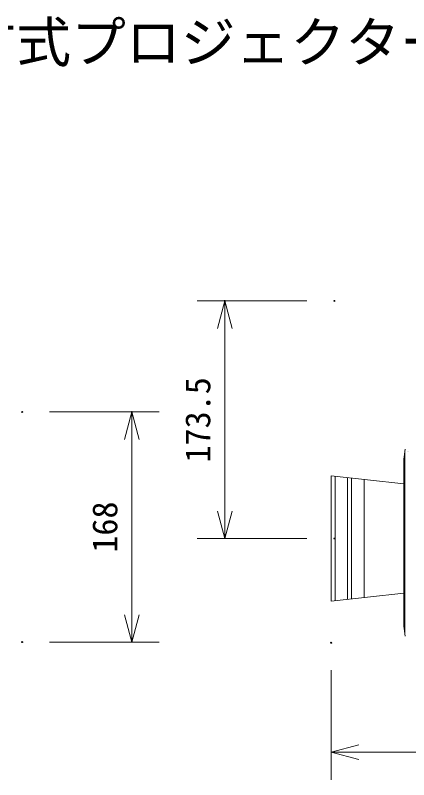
# Model space of a CAD drawing. Units: millimetres, scale not verified. Extents: x -62 to 63, y -57 to 57.
# Drawn here: x -19.6 to 9.1, y 1 to 56.8 of the extents above; entities that cross this region are included whole.
import ezdxf
from ezdxf.enums import TextEntityAlignment as Align

# ---------------------------------------------------------------- set-up
doc = ezdxf.new("R2010")
doc.units = ezdxf.units.MM
doc.header["$LTSCALE"] = 0.125
doc.header["$PDMODE"] = 32
doc.header["$PDSIZE"] = 0.0625
for name, color, linetype, lineweight in [('0-0_0', 7, 'Continuous', 9), ('0-5_GAIKEI', 1, 'Continuous', 18), ('0-6_SUNPO', 7, 'Continuous', 9)]:
    doc.layers.add(name, color=color, linetype=linetype, lineweight=lineweight)
doc.layers.add('0-2_MOJI1', color=7, linetype='Continuous')
doc.layers.add('0-4_DEFPOINTS', color=7, linetype='Continuous')
doc.styles.add('ＭＳ ゴシック', font='')
doc.styles.get('ＭＳ ゴシック').set_extended_font_data('MS Gothic')

# ---------------------------------------------------------------- blocks, each defined once
blk = doc.blocks.new('_OPEN30')
at = {"layer": '0-0_0'}
blk.add_line((0, 0), (-1, 0), dxfattribs=at)
blk.add_lwpolyline([(-1, 0.26795), (0, 0), (-1, -0.26795)], dxfattribs=at)
blk = doc.blocks.new('D8')
at = {"layer": '0-4_DEFPOINTS'}
for p in [(-4.6812, 36.1324), (3.3188, 36.1324), (3.3188, 18.7824)]:
    blk.add_point(p, dxfattribs=at)
at = {"layer": '0-6_SUNPO'}
for p, q in [((1.3188, 36.1324), (-6.6812, 36.1324)), ((-4.6812, 20.7824), (-4.6812, 34.1324)), ((1.3188, 18.7824), (-6.6812, 18.7824))]:
    blk.add_line(p, q, dxfattribs=at)
at = {"layer": '0-6_SUNPO', "xscale": 2, "yscale": 2}
for p, rotation in [((-4.6812, 36.1324), 90), ((-4.6812, 18.7824), 270)]:
    blk.add_blockref('_OPEN30', p, dxfattribs=dict(at, rotation=rotation))
at = {"layer": '0-6_SUNPO', "style": 'ＭＳ ゴシック'}
blk.add_text('173.5', height=1.833, rotation=90, dxfattribs=at).set_placement((-5.1812, 24.3324), align=Align.BOTTOM_LEFT)
blk = doc.blocks.new('D7')
at = {"layer": '0-4_DEFPOINTS'}
for p in [(3.0956, 11.1751), (51.5456, 11.1751), (51.5456, 3.1751)]:
    blk.add_point(p, dxfattribs=at)
at = {"layer": '0-6_SUNPO'}
for p, q in [((3.0956, 9.1751), (3.0956, 1.1751)), ((51.5456, 9.1751), (51.5456, 1.1751)), ((5.0956, 3.1751), (49.5456, 3.1751))]:
    blk.add_line(p, q, dxfattribs=at)
at = {"layer": '0-6_SUNPO', "xscale": 2, "yscale": 2, "rotation": 180}
blk.add_blockref('_OPEN30', (3.0956, 3.1751), dxfattribs=at)
at = {"layer": '0-6_SUNPO', "xscale": 2, "yscale": 2}
blk.add_blockref('_OPEN30', (51.5456, 3.1751), dxfattribs=at)
at = {"layer": '0-6_SUNPO', "style": 'ＭＳ ゴシック'}
blk.add_text('484.5', height=1.833, dxfattribs=at).set_placement((24.1956, 3.6751), align=Align.BOTTOM_LEFT)
blk = doc.blocks.new('D6')
at = {"layer": '0-4_DEFPOINTS'}
for p in [(-19.464, 28.0247), (-11.464, 28.0247), (-19.464, 11.2247)]:
    blk.add_point(p, dxfattribs=at)
at = {"layer": '0-6_SUNPO'}
for p, q in [((-17.464, 28.0247), (-9.464, 28.0247)), ((-11.464, 13.2247), (-11.464, 26.0247)), ((-17.464, 11.2247), (-9.464, 11.2247))]:
    blk.add_line(p, q, dxfattribs=at)
at = {"layer": '0-6_SUNPO', "xscale": 2, "yscale": 2}
for p, rotation in [((-11.464, 28.0247), 90), ((-11.464, 11.2247), 270)]:
    blk.add_blockref('_OPEN30', p, dxfattribs=dict(at, rotation=rotation))
at = {"layer": '0-6_SUNPO', "style": 'ＭＳ ゴシック'}
blk.add_text('168', height=1.833, rotation=90, dxfattribs=at).set_placement((-11.964, 17.7497), align=Align.BOTTOM_LEFT)

msp = doc.modelspace()

# ---------------------------------------------------------------- linework, layer by layer
at = {"layer": '0-5_GAIKEI'}
for p, q in [((8.8697, 25.1215), (8.8522, 24.9458)), ((8.8311, 24.7356), (8.7964, 24.3882)), ((8.8372, 24.7417), (8.8311, 24.7356)), ((8.8461, 24.8849), (8.8372, 24.7965)), ((8.8372, 24.7965), (8.8372, 24.7417)), ((8.8521, 24.891), (8.8461, 24.8849)), ((8.8522, 24.9458), (8.8522, 11.6289)), ((9.055, 24.9604), (9.0611, 24.9602)), ((8.7964, 24.3882), (8.7964, 18.2873)), ((3.7773, 23.1334), (3.7773, 14.0416)), ((4.6806, 23.0336), (4.6806, 14.1414)), ((4.9649, 23.0022), (4.9649, 14.1728)), ((5.9016, 22.8987), (5.9016, 14.2762)), ((8.7954, 18.2874), (8.7964, 18.2874)), ((8.7964, 12.1866), (8.7964, 12.1865)), ((8.7964, 12.1865), (8.8311, 11.8391)), ((8.8311, 11.8391), (8.8372, 11.833)), ((8.8372, 11.833), (8.8372, 11.7782)), ((8.8372, 11.7782), (8.8461, 11.6898)), ((8.8461, 11.6898), (8.8522, 11.6837)), ((8.8522, 11.6289), (8.8697, 11.453))]:
    msp.add_line(p, q, dxfattribs=at)
at = {"layer": '0-5_GAIKEI', "color": 7}
for p, q in [((3.493, 23.1648), (3.493, 14.0102)), ((8.7964, 22.579), (3.493, 23.1648)), ((8.7954, 14.5959), (3.493, 14.0102))]:
    msp.add_line(p, q, dxfattribs=at)
at = {"layer": '0-5_GAIKEI'}
msp.add_lwpolyline([(9.1147, 24.9588), (9.1147, 24.9588), (9.1147, 24.9588), (9.1147, 24.9588), (9.1147, 24.9588), (9.1147, 24.9588)], close=True, dxfattribs=at)
for points in [[(8.7955, 24.375), (8.7955, 24.3746), (8.7955, 24.3743), (8.7955, 24.374), (8.7955, 24.3736), (8.7955, 24.3733), (8.7954, 24.3729), (8.7954, 24.3726), (8.7954, 24.3723), (8.7954, 24.372), (8.7954, 24.3717), (8.7954, 24.3713), (8.7954, 24.3709), (8.7954, 24.3704), (8.7954, 24.3698), (8.7954, 24.369), (8.7954, 24.3683)], [(8.7964, 24.3882), (8.7963, 24.3875), (8.7963, 24.3872), (8.7963, 24.3868), (8.7962, 24.3865), (8.7962, 24.3862), (8.7962, 24.3859), (8.7961, 24.3855), (8.7961, 24.3852), (8.7961, 24.3849), (8.7961, 24.3846), (8.796, 24.3842), (8.796, 24.3839), (8.796, 24.3836), (8.796, 24.3832), (8.7959, 24.3829), (8.7959, 24.3826), (8.7959, 24.3823), (8.7959, 24.3819), (8.7958, 24.3816), (8.7958, 24.3813), (8.7958, 24.3809), (8.7958, 24.3806), (8.7958, 24.3803), (8.7957, 24.3799), (8.7957, 24.3796), (8.7957, 24.3793), (8.7957, 24.3789), (8.7957, 24.3786), (8.7956, 24.3783), (8.7956, 24.378), (8.7956, 24.3776), (8.7956, 24.3773), (8.7956, 24.377), (8.7956, 24.3766), (8.7956, 24.3763), (8.7955, 24.376), (8.7955, 24.3756), (8.7955, 24.3753), (8.7955, 24.375)], [(8.7954, 18.2873), (8.7954, 18.2139), (8.7954, 18.1405), (8.7954, 18.067), (8.7954, 17.9936), (8.7954, 17.9203), (8.7954, 17.847), (8.7954, 17.7737), (8.7954, 17.7006), (8.7954, 17.6275), (8.7954, 17.5545), (8.7954, 17.4816), (8.7954, 17.4089), (8.7954, 17.3363), (8.7954, 17.2638), (8.7954, 17.1914), (8.7954, 17.1192), (8.7954, 17.0472), (8.7954, 16.9754), (8.7954, 16.9038), (8.7954, 16.8324), (8.7954, 16.7611), (8.7954, 16.6901), (8.7954, 16.6194), (8.7954, 16.5489), (8.7954, 16.4786), (8.7954, 16.4086), (8.7954, 16.3389), (8.7954, 16.2694), (8.7954, 16.2003), (8.7954, 16.1314), (8.7954, 16.0629), (8.7954, 15.9947), (8.7954, 15.9268), (8.7954, 15.8593), (8.7954, 15.7921), (8.7954, 15.7253), (8.7954, 15.6589), (8.7954, 15.5928), (8.7954, 15.5271)], [(8.7954, 15.5271), (8.7954, 15.4619), (8.7954, 15.397), (8.7954, 15.3326), (8.7954, 15.2686), (8.7954, 15.2051), (8.7954, 15.142), (8.7954, 15.0793), (8.7954, 15.0172), (8.7954, 14.9554), (8.7954, 14.8942), (8.7954, 14.8335), (8.7954, 14.7733), (8.7954, 14.7136), (8.7954, 14.6544), (8.7954, 14.5957), (8.7954, 14.5376), (8.7954, 14.48), (8.7954, 14.423), (8.7954, 14.3666), (8.7954, 14.3107), (8.7954, 14.2554), (8.7954, 14.2007), (8.7954, 14.1466), (8.7954, 14.0931), (8.7954, 14.0402), (8.7954, 13.9879), (8.7954, 13.9363), (8.7954, 13.8853), (8.7954, 13.8349), (8.7954, 13.7852), (8.7954, 13.7361), (8.7954, 13.6877), (8.7954, 13.64), (8.7954, 13.5929), (8.7954, 13.5466), (8.7954, 13.5009), (8.7954, 13.4559), (8.7954, 13.4117), (8.7954, 13.3681)], [(8.7954, 13.3681), (8.7954, 13.3253), (8.7954, 13.2832), (8.7954, 13.2418), (8.7954, 13.2012), (8.7954, 13.1613), (8.7954, 13.1221), (8.7954, 13.0837), (8.7954, 13.0461), (8.7954, 13.0092), (8.7954, 12.9731), (8.7954, 12.9378), (8.7954, 12.9032), (8.7954, 12.8695), (8.7954, 12.8365), (8.7954, 12.8043), (8.7954, 12.7729), (8.7954, 12.7424), (8.7954, 12.7126), (8.7954, 12.6837), (8.7954, 12.6556), (8.7954, 12.6283), (8.7954, 12.6018), (8.7954, 12.5762), (8.7954, 12.5513), (8.7954, 12.5274), (8.7954, 12.5042), (8.7954, 12.482), (8.7954, 12.4605), (8.7954, 12.4399), (8.7954, 12.4202), (8.7954, 12.4013), (8.7954, 12.3833), (8.7954, 12.3661), (8.7954, 12.3498), (8.7954, 12.3344), (8.7954, 12.3198), (8.7954, 12.3062), (8.7954, 12.2933), (8.7954, 12.2814)], [(8.7954, 12.2814), (8.7954, 12.2703), (8.7954, 12.2602), (8.7954, 12.2508), (8.7954, 12.2424), (8.7954, 12.2349), (8.7954, 12.2282), (8.7954, 12.2224), (8.7954, 12.2177), (8.7954, 12.2136), (8.7954, 12.2117), (8.7954, 12.2098), (8.7954, 12.2081), (8.7954, 12.2065)], [(8.7954, 12.2065), (8.7954, 12.2058), (8.7954, 12.2054), (8.7954, 12.2051), (8.7954, 12.2048), (8.7954, 12.2044), (8.7954, 12.2041), (8.7954, 12.2038), (8.7954, 12.2034), (8.7954, 12.2031), (8.7954, 12.2028), (8.7954, 12.2024), (8.7954, 12.2021), (8.7954, 12.2018), (8.7955, 12.2014), (8.7955, 12.2011), (8.7955, 12.2008), (8.7955, 12.2004), (8.7955, 12.2001), (8.7955, 12.1997), (8.7955, 12.1994), (8.7955, 12.1991), (8.7955, 12.1987), (8.7956, 12.1984), (8.7956, 12.1981), (8.7956, 12.1978), (8.7956, 12.1974), (8.7956, 12.1971), (8.7956, 12.1968), (8.7956, 12.1964), (8.7957, 12.1961), (8.7957, 12.1958), (8.7957, 12.1954), (8.7957, 12.1951), (8.7957, 12.1948), (8.7958, 12.1944), (8.7958, 12.1941), (8.7958, 12.1938), (8.7958, 12.1934), (8.7958, 12.1931)], [(8.7958, 12.1931), (8.7959, 12.1928), (8.7959, 12.1925), (8.7959, 12.1921), (8.7959, 12.1918), (8.796, 12.1915), (8.796, 12.1911), (8.796, 12.1908), (8.796, 12.1905), (8.7961, 12.1902), (8.7961, 12.1899), (8.7961, 12.1895), (8.7961, 12.1892), (8.7962, 12.1886), (8.7963, 12.188), (8.7963, 12.1873), (8.7964, 12.1866)]]:
    msp.add_lwpolyline(points, dxfattribs=at)

# ---------------------------------------------------------------- block references
at = {"layer": '0-6_SUNPO'}
for name in ['D8', 'D6', 'D7']:
    msp.add_blockref(name, (0.3973, -0.1949), dxfattribs=at)

# ---------------------------------------------------------------- texts
at = {"layer": '0-2_MOJI1', "style": 'ＭＳ ゴシック'}
msp.add_text('ＤＬＰ方式プロジェクター（天吊り金具付）', height=2.933, dxfattribs=at).set_placement((-35.4966, 52.491), align=Align.BOTTOM_LEFT)

doc.saveas('drawing.dxf')
